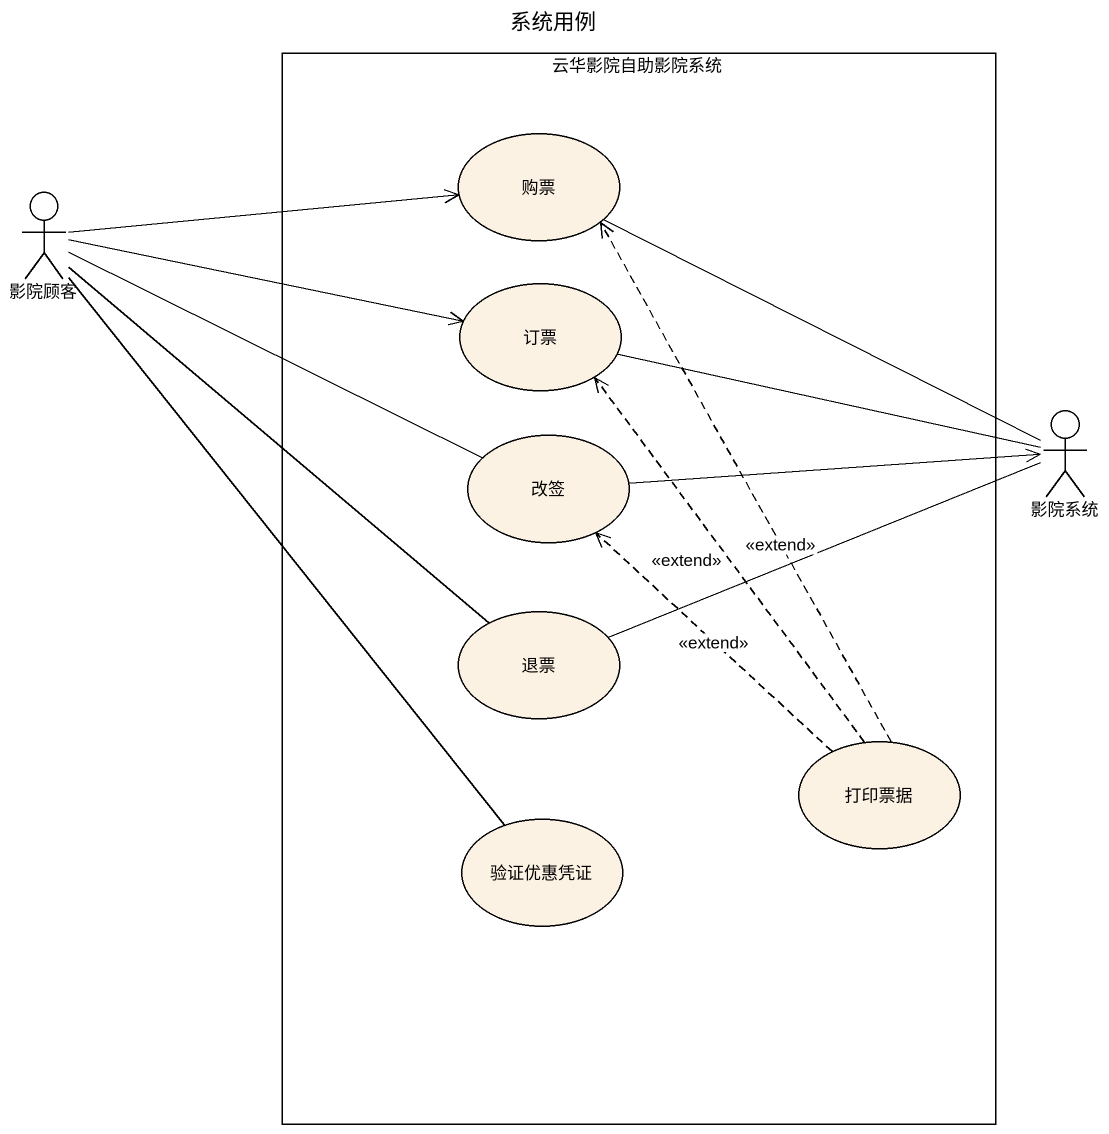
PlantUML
@startuml
title 系统用例
rectangle 云华影院自助影院系统 {
  usecase 购票
  usecase 订票
  usecase 改签
  usecase 退票
  usecase 打印票据
  usecase 验证优惠凭证
}
actor 影院顾客
actor 影院系统
购票 -right- 影院系统
影院顾客 -right-> 购票
影院顾客 -right-> 订票
影院顾客 -right- 改签
影院顾客 -- 退票
影院顾客 -- 验证优惠凭证
订票 -right- 影院系统
改签 -right-> 影院系统
退票 -right- 影院系统
打印票据 .up.> 购票 : <<extend>>
打印票据 .up.> 订票 : <<extend>>
打印票据 .up.> 改签 : <<extend>>
@enduml
